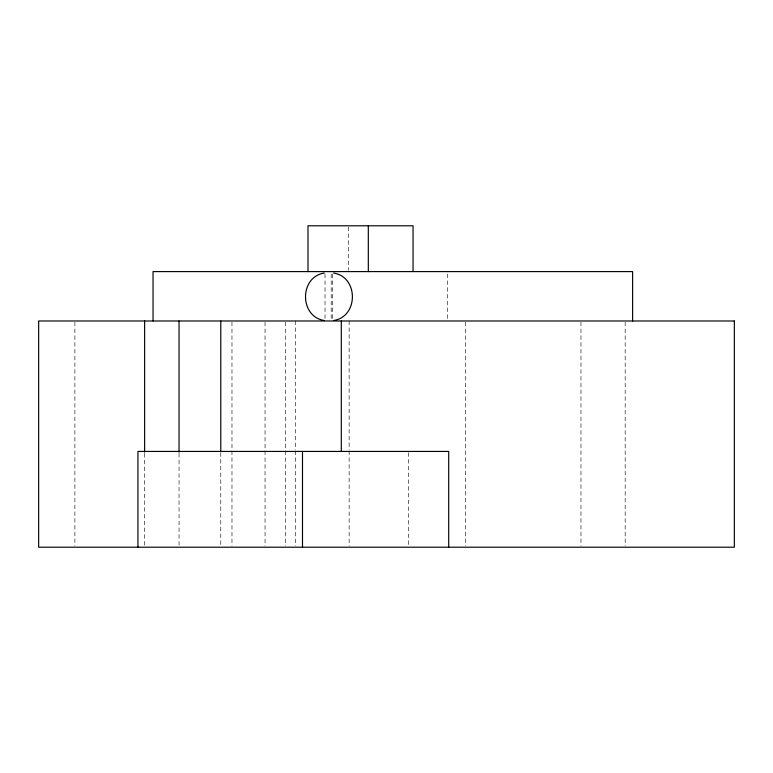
<?xml version="1.0" encoding="UTF-8"?>
<svg xmlns="http://www.w3.org/2000/svg" width="773" height="773" viewBox="0 0 773 773"><rect width="100%" height="100%" fill="white"/><g stroke="black" fill="none" stroke-linecap="round" stroke-linejoin="round"><path stroke-width="0.58" stroke-dasharray="3.87 2.9" d="M625.173 322.186L625.173 545.999M580.967 322.186L580.967 545.999M465.327 322.186L465.327 545.999M447.644 274L447.644 319.78M408.318 452.63L408.318 546.009M349.135 320.988L349.135 449.741M349.135 450.939L349.135 545.999M348.323 227.001L348.323 270.386M332.4 274L332.4 318.573M331.202 274L331.202 319.78M325.027 274L325.027 318.573M295.441 320.988L295.441 449.741M295.441 450.939L295.441 545.999M285.681 322.186L285.681 449.741M285.681 450.939L285.681 545.999M265.042 322.186L265.042 449.741M265.042 450.939L265.042 545.999M231.977 322.186L231.977 449.741M231.977 450.939L231.977 545.999M220.778 452.63L220.778 546.009M179.046 453.345L179.046 545.999M144.619 453.345L144.619 545.999M74.894 322.186L74.894 545.999"/><path stroke-width="1.16" d="M324.283 273.053C299.267 276.879 299.267 316.698 324.283 320.515M333.627 320.515C358.643 316.698 358.643 276.879 333.627 273.053M632.614 320.988L632.614 271.594L153.044 271.594L153.044 320.988M448.707 547.207L448.707 451.432L137.942 451.432L137.942 547.207M413.062 271.594L413.062 225.793L307.992 225.793L307.992 271.594M368.315 225.793L368.315 271.594M341.289 320.988L341.289 451.432M302.494 451.432L302.494 547.207M220.778 320.988L220.778 451.432M179.046 320.988L179.046 452.147M144.619 320.988L144.619 452.147M734.35 320.988L38.65 320.988L38.65 547.207L734.35 547.207L734.35 320.988"/></g></svg>
